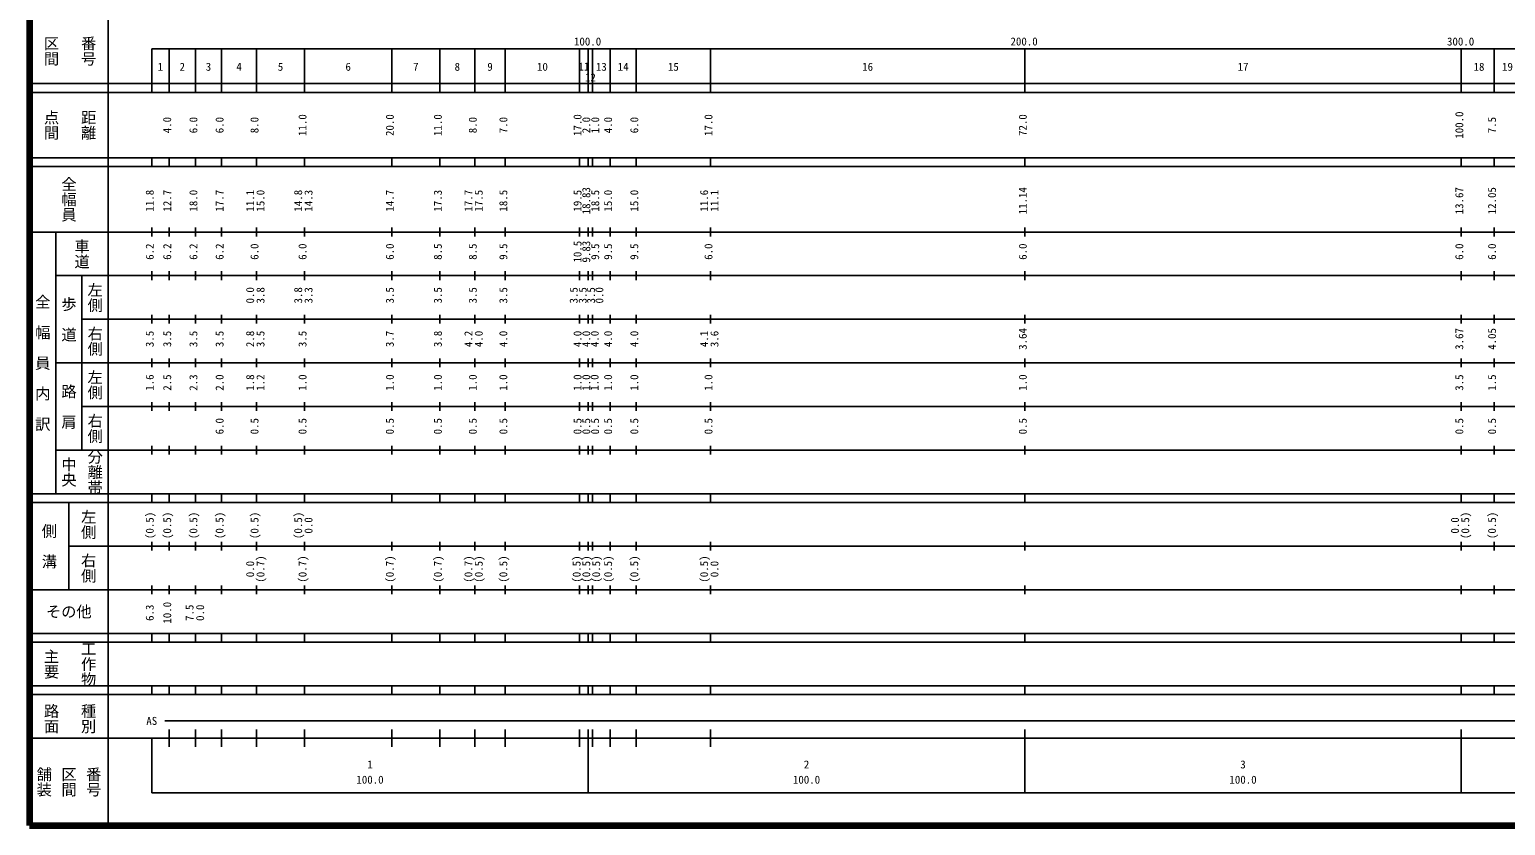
# Model space of a CAD drawing. Units: millimetres, scale not verified. Extents: x 40000 to 680000, y 20000 to 380000.
# Drawn here: x 40000 to 378123, y 20000 to 202409 of the extents above; entities that cross this region are included whole.
import ezdxf
from ezdxf.enums import TextEntityAlignment as Align

# ---------------------------------------------------------------- set-up
doc = ezdxf.new("R2010")
doc.units = ezdxf.units.MM
doc.header["$LTSCALE"] = 1000
doc.layers.add('M-TTL', color=2, linetype='Continuous', lineweight=140)
doc.layers.add('M-TTL-BAND', color=7, linetype='Continuous', lineweight=25)
doc.styles.add('@ＭＳ ゴシック', font='')
doc.styles.add('ＭＳ ゴシック', font='')
doc.styles.get('@ＭＳ ゴシック').set_extended_font_data('@MS Gothic')
doc.styles.get('ＭＳ ゴシック').set_extended_font_data('MS Gothic')

msp = doc.modelspace()

# ---------------------------------------------------------------- linework, layer by layer
at = {"layer": 'M-TTL'}
for p, q in [((40000, 380000), (40000, 20000)), ((40000, 20000), (680000, 20000))]:
    msp.add_line(p, q, dxfattribs=at)
at = {"layer": 'M-TTL-BAND'}
for p, q in [((58000, 370000), (58000, 20000)), ((68000, 198000), (579000, 198000)), ((68000, 198000), (68000, 188000)), ((72000, 188000), (72000, 198000)), ((78000, 188000), (78000, 198000)), ((84000, 188000), (84000, 198000)), ((92000, 188000), (92000, 198000)), ((103000, 188000), (103000, 198000)), ((123000, 188000), (123000, 198000)), ((134000, 188000), (134000, 198000)), ((142000, 188000), (142000, 198000)), ((149000, 188000), (149000, 198000)), ((166000, 188000), (166000, 198000)), ((168000, 188000), (168000, 198000)), ((169000, 188000), (169000, 198000)), ((173000, 188000), (173000, 198000)), ((179000, 188000), (179000, 198000)), ((196000, 188000), (196000, 198000)), ((268000, 188000), (268000, 198000)), ((368000, 188000), (368000, 198000)), ((375500, 188000), (375500, 198000)), ((40000, 190000), (579000, 190000)), ((40000, 188000), (579000, 188000)), ((40000, 173000), (579000, 173000)), ((68000, 171000), (68000, 173000)), ((72000, 171000), (72000, 173000)), ((78000, 171000), (78000, 173000)), ((84000, 171000), (84000, 173000)), ((92000, 171000), (92000, 173000)), ((103000, 171000), (103000, 173000)), ((123000, 171000), (123000, 173000)), ((134000, 171000), (134000, 173000)), ((142000, 171000), (142000, 173000)), ((149000, 171000), (149000, 173000)), ((166000, 171000), (166000, 173000)), ((168000, 171000), (168000, 173000)), ((169000, 171000), (169000, 173000)), ((173000, 171000), (173000, 173000)), ((179000, 171000), (179000, 173000)), ((196000, 171000), (196000, 173000)), ((268000, 171000), (268000, 173000)), ((368000, 171000), (368000, 173000)), ((375500, 171000), (375500, 173000)), ((40000, 171000), (579000, 171000)), ((40000, 156000), (579000, 156000)), ((46000, 96000), (46000, 156000)), ((68000, 155000), (68000, 157000)), ((72000, 155000), (72000, 157000)), ((78000, 155000), (78000, 157000)), ((84000, 155000), (84000, 157000)), ((92000, 155000), (92000, 157000)), ((103000, 155000), (103000, 157000)), ((123000, 155000), (123000, 157000)), ((134000, 155000), (134000, 157000)), ((142000, 155000), (142000, 157000)), ((149000, 155000), (149000, 157000)), ((166000, 155000), (166000, 157000)), ((168000, 155000), (168000, 157000)), ((169000, 155000), (169000, 157000)), ((173000, 155000), (173000, 157000)), ((179000, 155000), (179000, 157000)), ((196000, 155000), (196000, 157000)), ((268000, 155000), (268000, 157000)), ((368000, 155000), (368000, 157000)), ((375500, 155000), (375500, 157000)), ((46000, 146000), (579000, 146000)), ((52000, 146000), (52000, 106000)), ((68000, 145000), (68000, 147000)), ((72000, 145000), (72000, 147000)), ((78000, 145000), (78000, 147000)), ((84000, 145000), (84000, 147000)), ((92000, 145000), (92000, 147000)), ((103000, 145000), (103000, 147000)), ((123000, 145000), (123000, 147000)), ((134000, 145000), (134000, 147000)), ((142000, 145000), (142000, 147000)), ((149000, 145000), (149000, 147000)), ((166000, 145000), (166000, 147000)), ((168000, 145000), (168000, 147000)), ((169000, 145000), (169000, 147000)), ((173000, 145000), (173000, 147000)), ((179000, 145000), (179000, 147000)), ((196000, 145000), (196000, 147000)), ((268000, 145000), (268000, 147000)), ((368000, 145000), (368000, 147000)), ((375500, 145000), (375500, 147000)), ((52000, 136000), (579000, 136000)), ((68000, 135000), (68000, 137000)), ((72000, 135000), (72000, 137000)), ((78000, 135000), (78000, 137000)), ((84000, 135000), (84000, 137000)), ((92000, 135000), (92000, 137000)), ((103000, 135000), (103000, 137000)), ((123000, 135000), (123000, 137000)), ((134000, 135000), (134000, 137000)), ((142000, 135000), (142000, 137000)), ((149000, 135000), (149000, 137000)), ((166000, 135000), (166000, 137000)), ((168000, 135000), (168000, 137000)), ((169000, 135000), (169000, 137000)), ((173000, 135000), (173000, 137000)), ((179000, 135000), (179000, 137000)), ((196000, 135000), (196000, 137000)), ((268000, 135000), (268000, 137000)), ((368000, 135000), (368000, 137000)), ((375500, 135000), (375500, 137000)), ((46000, 126000), (579000, 126000)), ((68000, 125000), (68000, 127000)), ((72000, 125000), (72000, 127000)), ((78000, 125000), (78000, 127000)), ((84000, 125000), (84000, 127000)), ((92000, 125000), (92000, 127000)), ((103000, 125000), (103000, 127000)), ((123000, 125000), (123000, 127000)), ((134000, 125000), (134000, 127000)), ((142000, 125000), (142000, 127000)), ((149000, 125000), (149000, 127000)), ((166000, 125000), (166000, 127000)), ((168000, 125000), (168000, 127000)), ((169000, 125000), (169000, 127000)), ((173000, 125000), (173000, 127000)), ((179000, 125000), (179000, 127000)), ((196000, 125000), (196000, 127000)), ((268000, 125000), (268000, 127000)), ((368000, 125000), (368000, 127000)), ((375500, 125000), (375500, 127000)), ((52000, 116000), (579000, 116000)), ((68000, 115000), (68000, 117000)), ((72000, 115000), (72000, 117000)), ((78000, 115000), (78000, 117000)), ((84000, 115000), (84000, 117000)), ((92000, 115000), (92000, 117000)), ((103000, 115000), (103000, 117000)), ((123000, 115000), (123000, 117000)), ((134000, 115000), (134000, 117000)), ((142000, 115000), (142000, 117000)), ((149000, 115000), (149000, 117000)), ((166000, 115000), (166000, 117000)), ((168000, 115000), (168000, 117000)), ((169000, 115000), (169000, 117000)), ((173000, 115000), (173000, 117000)), ((179000, 115000), (179000, 117000)), ((196000, 115000), (196000, 117000)), ((268000, 115000), (268000, 117000)), ((368000, 115000), (368000, 117000)), ((375500, 115000), (375500, 117000)), ((46000, 106000), (579000, 106000)), ((68000, 105000), (68000, 107000)), ((72000, 105000), (72000, 107000)), ((78000, 105000), (78000, 107000)), ((84000, 105000), (84000, 107000)), ((92000, 105000), (92000, 107000)), ((103000, 105000), (103000, 107000)), ((123000, 105000), (123000, 107000)), ((134000, 105000), (134000, 107000)), ((142000, 105000), (142000, 107000)), ((149000, 105000), (149000, 107000)), ((166000, 105000), (166000, 107000)), ((168000, 105000), (168000, 107000)), ((169000, 105000), (169000, 107000)), ((173000, 105000), (173000, 107000)), ((179000, 105000), (179000, 107000)), ((196000, 105000), (196000, 107000)), ((268000, 105000), (268000, 107000)), ((368000, 105000), (368000, 107000)), ((375500, 105000), (375500, 107000)), ((40000, 96000), (579000, 96000)), ((68000, 94000), (68000, 96000)), ((72000, 94000), (72000, 96000)), ((78000, 94000), (78000, 96000)), ((84000, 94000), (84000, 96000)), ((92000, 94000), (92000, 96000)), ((103000, 94000), (103000, 96000)), ((123000, 94000), (123000, 96000)), ((134000, 94000), (134000, 96000)), ((142000, 94000), (142000, 96000)), ((149000, 94000), (149000, 96000)), ((166000, 94000), (166000, 96000)), ((168000, 94000), (168000, 96000)), ((169000, 94000), (169000, 96000)), ((173000, 94000), (173000, 96000)), ((179000, 94000), (179000, 96000)), ((196000, 94000), (196000, 96000)), ((268000, 94000), (268000, 96000)), ((368000, 94000), (368000, 96000)), ((375500, 94000), (375500, 96000)), ((40000, 94000), (579000, 94000)), ((49000, 94000), (49000, 74000)), ((68000, 83000), (68000, 85000)), ((72000, 83000), (72000, 85000)), ((78000, 83000), (78000, 85000)), ((84000, 83000), (84000, 85000)), ((92000, 83000), (92000, 85000)), ((103000, 83000), (103000, 85000)), ((123000, 83000), (123000, 85000)), ((134000, 83000), (134000, 85000)), ((142000, 83000), (142000, 85000)), ((149000, 83000), (149000, 85000)), ((166000, 83000), (166000, 85000)), ((168000, 83000), (168000, 85000)), ((169000, 83000), (169000, 85000)), ((173000, 83000), (173000, 85000)), ((179000, 83000), (179000, 85000)), ((196000, 83000), (196000, 85000)), ((268000, 83000), (268000, 85000)), ((368000, 83000), (368000, 85000)), ((375500, 83000), (375500, 85000)), ((49000, 84000), (579000, 84000)), ((68000, 73000), (68000, 75000)), ((72000, 73000), (72000, 75000)), ((78000, 73000), (78000, 75000)), ((84000, 73000), (84000, 75000)), ((92000, 73000), (92000, 75000)), ((103000, 73000), (103000, 75000)), ((123000, 73000), (123000, 75000)), ((134000, 73000), (134000, 75000)), ((142000, 73000), (142000, 75000)), ((149000, 73000), (149000, 75000)), ((166000, 73000), (166000, 75000)), ((168000, 73000), (168000, 75000)), ((169000, 73000), (169000, 75000)), ((173000, 73000), (173000, 75000)), ((179000, 73000), (179000, 75000)), ((196000, 73000), (196000, 75000)), ((268000, 73000), (268000, 75000)), ((368000, 73000), (368000, 75000)), ((375500, 73000), (375500, 75000)), ((40000, 74000), (579000, 74000)), ((40000, 64000), (579000, 64000)), ((40000, 62000), (579000, 62000)), ((68000, 62000), (68000, 64000)), ((72000, 62000), (72000, 64000)), ((78000, 62000), (78000, 64000)), ((84000, 62000), (84000, 64000)), ((92000, 62000), (92000, 64000)), ((103000, 62000), (103000, 64000)), ((123000, 62000), (123000, 64000)), ((134000, 62000), (134000, 64000)), ((142000, 62000), (142000, 64000)), ((149000, 62000), (149000, 64000)), ((166000, 62000), (166000, 64000)), ((168000, 62000), (168000, 64000)), ((169000, 62000), (169000, 64000)), ((173000, 62000), (173000, 64000)), ((179000, 62000), (179000, 64000)), ((196000, 62000), (196000, 64000)), ((268000, 62000), (268000, 64000)), ((368000, 62000), (368000, 64000)), ((375500, 62000), (375500, 64000)), ((40000, 52000), (579000, 52000)), ((68000, 50000), (68000, 52000)), ((72000, 50000), (72000, 52000)), ((78000, 50000), (78000, 52000)), ((84000, 50000), (84000, 52000)), ((92000, 50000), (92000, 52000)), ((103000, 50000), (103000, 52000)), ((123000, 50000), (123000, 52000)), ((134000, 50000), (134000, 52000)), ((142000, 50000), (142000, 52000)), ((149000, 50000), (149000, 52000)), ((166000, 50000), (166000, 52000)), ((168000, 50000), (168000, 52000)), ((169000, 50000), (169000, 52000)), ((173000, 50000), (173000, 52000)), ((179000, 50000), (179000, 52000)), ((196000, 50000), (196000, 52000)), ((268000, 50000), (268000, 52000)), ((368000, 50000), (368000, 52000)), ((375500, 50000), (375500, 52000)), ((40000, 50000), (579000, 50000)), ((71000, 44000), (563000, 44000)), ((72000, 38000), (72000, 42000)), ((78000, 38000), (78000, 42000)), ((84000, 38000), (84000, 42000)), ((92000, 38000), (92000, 42000)), ((103000, 38000), (103000, 42000)), ((123000, 38000), (123000, 42000)), ((134000, 38000), (134000, 42000)), ((142000, 38000), (142000, 42000)), ((149000, 38000), (149000, 42000)), ((166000, 38000), (166000, 42000)), ((168000, 27500), (168000, 42000)), ((169000, 38000), (169000, 42000)), ((173000, 38000), (173000, 42000)), ((179000, 38000), (179000, 42000)), ((196000, 38000), (196000, 42000)), ((268000, 27500), (268000, 42000)), ((368000, 27500), (368000, 42000)), ((40000, 40000), (579000, 40000)), ((68000, 40000), (68000, 27500)), ((68000, 27500), (579000, 27500))]:
    msp.add_line(p, q, dxfattribs=at)

# ---------------------------------------------------------------- texts
at = {"layer": 'M-TTL-BAND', "style": '@ＭＳ ゴシック'}
for s, p in [('区間', (45000, 197500)), ('番号', (53500, 197500)), ('点間', (45000, 180500)), ('距離', (53500, 180500)), ('全幅員', (49000, 163500)), ('車道', (52000, 151000)), ('左側', (55000, 141000)), ('全\u3000幅\u3000員\u3000内\u3000訳', (43000, 126000)), ('歩\u3000道', (49000, 136000)), ('右側', (55000, 131000)), ('左側', (55000, 121000)), ('路\u3000肩', (49000, 116000)), ('右側', (55000, 111000)), ('分離帯', (55000, 101000)), ('中央', (49000, 101000)), ('左側', (53500, 89000)), ('側\u3000溝', (44500, 84000)), ('右側', (53500, 79000)), ('工作物', (53500, 57000)), ('主要', (45000, 57000)), ('路面', (45000, 44500)), ('種別', (53500, 44500)), ('舗装', (43333, 30000)), ('区間', (49000, 30000)), ('番号', (54667, 30000))]:
    msp.add_text(s, height=2566, rotation=270, dxfattribs=at).set_placement(p, align=Align.MIDDLE_CENTER)
at = {"layer": 'M-TTL-BAND', "style": 'ＭＳ ゴシック'}
for s, p in [('100.0', (167844, 198195)), ('200.0', (267844, 198195)), ('300.0', (367844, 198195)), ('1', (70000, 192405)), ('2', (75000, 192405)), ('3', (81000, 192405)), ('4', (88000, 192405)), ('5', (97500, 192405)), ('6', (113000, 192405)), ('7', (128500, 192405)), ('8', (138000, 192405)), ('9', (145500, 192405)), ('10', (157500, 192405)), ('11', (166993, 192445)), ('13', (171000, 192405)), ('14', (176000, 192405)), ('15', (187500, 192405)), ('16', (232000, 192405)), ('17', (318000, 192405)), ('18', (372058, 192405)), ('19', (378577, 192405)), ('12', (168484, 189969)), ('AS', (68000, 42500)), ('1', (118000, 32523)), ('2', (218000, 32523)), ('3', (318000, 32523)), ('100.0', (118000, 29033)), ('100.0', (218000, 29033)), ('100.0', (318000, 29033))]:
    msp.add_text(s, height=1833, dxfattribs=at).set_placement(p, align=Align.BOTTOM_CENTER)
for s, p in [('11.0', (104000, 180500)), ('20.0', (124000, 180500)), ('11.0', (135000, 180500)), ('17.0', (167000, 180500)), ('17.0', (197000, 180500)), ('72.0', (269000, 180500)), ('100.0', (369000, 180500)), ('4.0', (73000, 180500)), ('6.0', (79000, 180500)), ('6.0', (85000, 180500)), ('8.0', (93000, 180500)), ('8.0', (143000, 180500)), ('7.0', (150000, 180500)), ('2.0', (169000, 180500)), ('1.0', (171052, 180500)), ('4.0', (174000, 180500)), ('6.0', (180000, 180500)), ('7.5', (376500, 180500)), ('18.83', (169000, 163174)), ('11.14', (269000, 163174)), ('13.67', (369000, 163174)), ('12.05', (376500, 163174)), ('11.8', (69000, 163174)), ('12.7', (73000, 163174)), ('18.0', (79000, 163174)), ('17.7', (85000, 163174)), ('11.1', (92000, 163174)), ('15.0', (94370, 163174)), ('14.8', (103000, 163174)), ('14.3', (105370, 163174)), ('14.7', (124000, 163174)), ('17.3', (135000, 163174)), ('17.7', (142000, 163174)), ('17.5', (144370, 163174)), ('18.5', (150000, 163174)), ('19.5', (167000, 163174)), ('18.5', (171050, 163174)), ('15.0', (174000, 163174)), ('15.0', (180000, 163174)), ('11.6', (196000, 163174)), ('11.1', (198370, 163174)), ('6.2', (69000, 151500)), ('6.2', (73000, 151500)), ('6.2', (79000, 151500)), ('6.2', (85000, 151500)), ('6.0', (93000, 151500)), ('6.0', (104000, 151500)), ('6.0', (124000, 151500)), ('8.5', (135000, 151500)), ('8.5', (143000, 151500)), ('9.5', (150000, 151500)), ('10.5', (167000, 151500)), ('9.83', (169000, 151500)), ('9.5', (171053, 151500)), ('9.5', (174000, 151500)), ('9.5', (180000, 151500)), ('6.0', (197000, 151500)), ('6.0', (269000, 151500)), ('6.0', (369000, 151500)), ('6.0', (376500, 151500)), ('0.0', (92000, 141500)), ('3.8', (94370, 141500)), ('3.8', (103000, 141500)), ('3.3', (105370, 141500)), ('3.5', (124000, 141500)), ('3.5', (135000, 141500)), ('3.5', (143000, 141500)), ('3.5', (150000, 141500)), ('3.5', (166117, 141500)), ('3.5', (168181, 141500)), ('3.5', (170091, 141500)), ('0.0', (171996, 141500)), ('3.5', (69000, 131500)), ('3.5', (73000, 131500)), ('3.5', (79000, 131500)), ('3.5', (85000, 131500)), ('2.8', (92000, 131500)), ('3.5', (94370, 131500)), ('3.5', (104000, 131500)), ('3.7', (124000, 131500)), ('3.8', (135000, 131500)), ('4.2', (142000, 131500)), ('4.0', (144370, 131500)), ('4.0', (150000, 131500)), ('4.0', (167000, 131500)), ('4.0', (169000, 131500)), ('4.0', (170942, 131500)), ('4.0', (174000, 131500)), ('4.0', (180000, 131500)), ('4.1', (196000, 131500)), ('3.6', (198370, 131500)), ('3.64', (269000, 131500)), ('3.67', (369000, 131500)), ('4.05', (376500, 131500)), ('1.6', (69000, 121500)), ('2.5', (73000, 121500)), ('2.3', (79000, 121500)), ('2.0', (85000, 121500)), ('1.8', (92000, 121500)), ('1.2', (94370, 121500)), ('1.0', (104000, 121500)), ('1.0', (124000, 121500)), ('1.0', (135000, 121500)), ('1.0', (143000, 121500)), ('1.0', (150000, 121500)), ('1.0', (167000, 121500)), ('1.0', (169000, 121500)), ('1.0', (170898, 121500)), ('1.0', (174000, 121500)), ('1.0', (180000, 121500)), ('1.0', (197000, 121500)), ('1.0', (269000, 121500)), ('3.5', (369000, 121500)), ('1.5', (376500, 121500)), ('6.0', (85000, 111500)), ('0.5', (93000, 111500)), ('0.5', (104000, 111500)), ('0.5', (124000, 111500)), ('0.5', (135000, 111500)), ('0.5', (143000, 111500)), ('0.5', (150000, 111500)), ('0.5', (167000, 111500)), ('0.5', (169000, 111500)), ('0.5', (171014, 111500)), ('0.5', (174000, 111500)), ('0.5', (180000, 111500)), ('0.5', (197000, 111500)), ('0.5', (269000, 111500)), ('0.5', (369000, 111500)), ('0.5', (376500, 111500)), ('(0.5)', (69000, 88764)), ('(0.5)', (73000, 88764)), ('(0.5)', (79000, 88764)), ('(0.5)', (85000, 88764)), ('(0.5)', (93000, 88764)), ('(0.5)', (103000, 88764)), ('(0.5)', (370370, 88764)), ('(0.5)', (376500, 88764)), ('0.0', (105370, 88764)), ('0.0', (368000, 88764)), ('(0.7)', (94370, 78764)), ('(0.7)', (104000, 78764)), ('(0.7)', (124000, 78764)), ('(0.7)', (135000, 78764)), ('(0.7)', (142000, 78764)), ('(0.5)', (144370, 78764)), ('(0.5)', (150000, 78764)), ('(0.5)', (166791, 78764)), ('(0.5)', (169000, 78764)), ('(0.5)', (171267, 78764)), ('(0.5)', (174000, 78764)), ('(0.5)', (180000, 78764)), ('(0.5)', (196000, 78764)), ('0.0', (92000, 78764)), ('0.0', (198370, 78764)), ('10.0', (73000, 68751)), ('6.3', (69000, 68751)), ('7.5', (78120, 68751)), ('0.0', (80540, 68751))]:
    msp.add_text(s, height=1833, rotation=90, dxfattribs=at).set_placement(p, align=Align.BOTTOM_CENTER)
msp.add_text('その他', height=2566, dxfattribs=at).set_placement((49000, 69000), align=Align.MIDDLE_CENTER)

doc.saveas('drawing.dxf')
